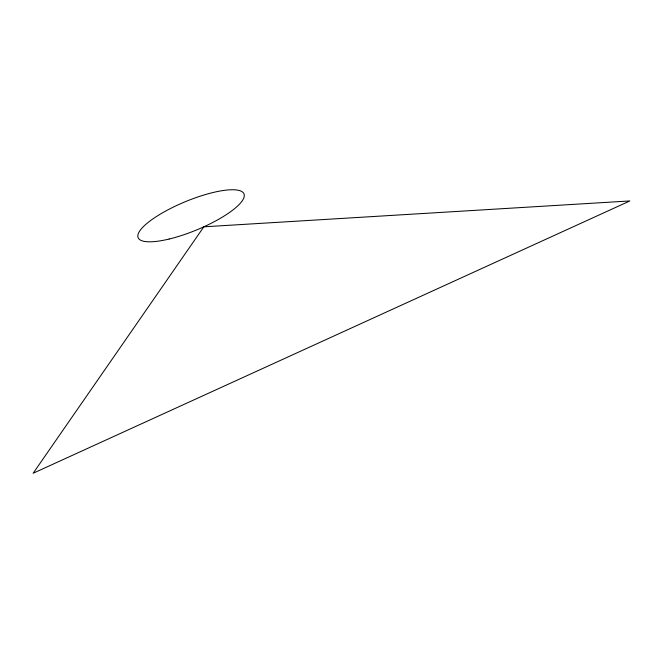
<?xml version="1.0" encoding="UTF-8"?>
<svg xmlns="http://www.w3.org/2000/svg" width="663" height="663" viewBox="0 0 663 663"><rect width="100%" height="100%" fill="white"/><g stroke="black" fill="none" stroke-linecap="round" stroke-linejoin="round"><path stroke-width="0.99" d="M203.831 226.812L33.15 473.249L629.85 200.947L203.831 226.812M169.156 239.028A57.267 15.208 -22.5 0 0 244.034 194.01A57.267 15.208 -22.5 0 0 160.007 214.306A57.267 15.208 -22.5 0 0 169.156 239.028"/></g></svg>
